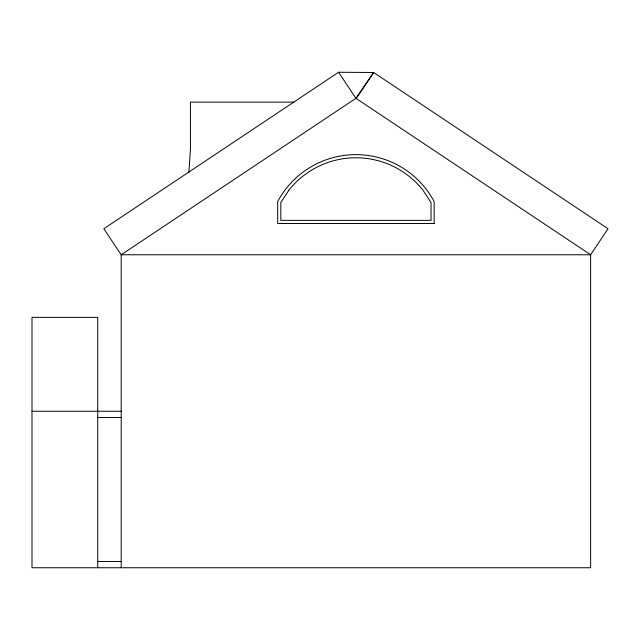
<?xml version="1.0" encoding="UTF-8"?>
<svg xmlns="http://www.w3.org/2000/svg" width="640" height="640" viewBox="0 0 640 640"><rect width="100%" height="100%" fill="white"/><g stroke="black" fill="none" stroke-linecap="round" stroke-linejoin="round"><path stroke-width="0.96" d="M188.872 172.536L190.432 149.064L190.432 102.12L294.112 102.12M356.28 98.536L373.64 72.496L608 228.736L590.64 254.776L590.64 567.744L32 567.744L32 317.368L97.72 317.368L97.72 567.744M338.56 72.256L355.92 98.296L590.64 254.776L121.192 254.776L355.92 98.296L373.64 72.496L338.56 72.256L103.832 228.736L121.192 254.776L121.192 567.744M32 411.264L121.192 411.264M97.408 417.52L121.192 417.52M97.408 561.48L121.192 561.48M288.88 190.184L280.808 202.512L280.808 220.352L431.032 220.352L431.032 202.512L422.952 190.184A85.528 85.528 0 0 0 288.88 190.184M434.16 223.48L277.68 223.48L277.68 201.576A88.672 88.672 0 0 1 434.16 201.576L434.16 223.48"/></g></svg>
